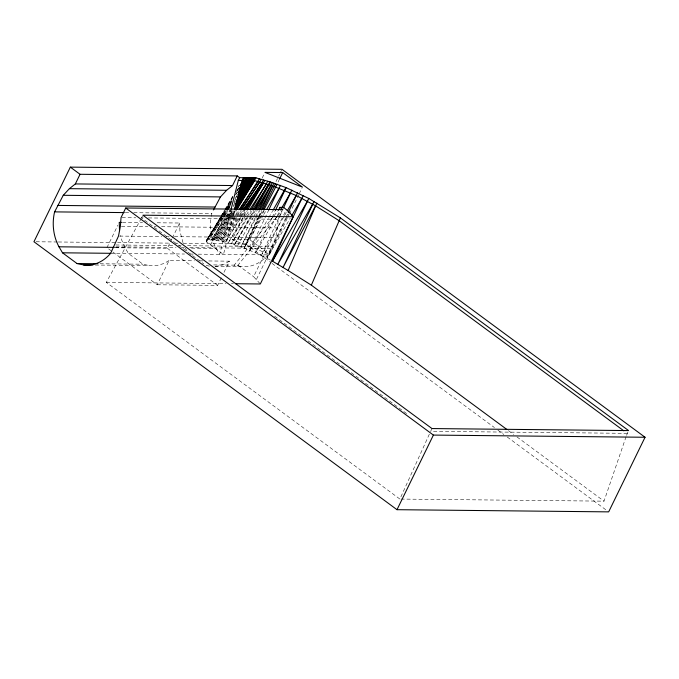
<?xml version="1.0" encoding="UTF-8"?>
<svg xmlns="http://www.w3.org/2000/svg" width="679" height="679" viewBox="0 0 679 679"><rect width="100%" height="100%" fill="white"/><g stroke="black" fill="none" stroke-linecap="round" stroke-linejoin="round"><path stroke-width="0.51" stroke-dasharray="3.4 2.55" d="M214.997 266.287L240.731 266.55A41.759 33.865 -89.4 0 0 267.849 254.88L275.666 237.684L277.558 227.915L278.178 219.266L279.459 216.635M229.01 217.433L219.716 254.413L216.194 248.421A41.759 33.865 -89.4 0 1 211.016 217.441M229.273 216.406L230.818 210.235M233.296 215.413L223.484 254.447L206.543 241.945L206.212 241.096L220.667 217.161M233.559 214.386L234.586 210.278M400.95 499.073L604.021 501.161L626.208 436.334M626.547 435.341L628.576 430.579M429.34 434.187L399.897 499.065L106.323 282.388L141.028 218.876M258.113 217.458L244.16 248.098C232.133 244.134 219.572 239.534 206.798 239.933L206.306 240.408L222.126 215.744M258.555 216.499L261.169 210.753M271.753 218.248L255.576 252.834L244.16 248.098L259.845 215.829M272.203 217.288L274.902 211.525M278.551 218.468L261.288 255.465L270.641 260.201M278.993 217.526L282.099 210.88M285.57 218.315L266.94 258.258L290.222 218.273M286.012 217.365L288.236 212.612M249.634 250.279L268.672 210.117M260.303 214.878L262.612 210.134M106.926 247.64L117.874 225.199M142.429 216.109L141.538 217.951L203.785 263.902M115.405 247.733L167.331 248.259L170.073 242.649M170.522 241.716L171.889 238.915M172.347 237.973L179.646 223.018L155.27 222.763M112.892 252.045L157.222 284.764L169.029 260.549L194.466 260.812M211.177 216.44A41.759 33.865 -89.4 0 1 211.78 213.495L213.155 210.736M210.634 244.966L224.045 217.467M224.503 216.516L227.278 210.829M227.745 209.879L231.904 201.349M236.988 190.918L239.305 186.173M287.217 218.4L269.665 254.387L232.167 239.628L246.485 210.269M262.196 178.068L264.038 174.282M157.222 284.764L217.628 285.384L222.169 276.073M223.985 272.347L229.434 261.169L208.241 260.957M255.177 217.56L240.85 246.927L259.845 210.286M255.643 216.609L258.419 210.923M183.169 243.277L245.603 243.914L258.504 217.475M258.962 216.525L261.729 210.863M276.005 181.582L279.689 174.028M280.155 173.086L281.539 170.251M232.167 239.628L249.906 239.806L264.224 210.448M278.084 182.04L279.01 180.147M279.892 215.761L282.456 210.498M260.125 283.737L253.607 276.676L283.168 216.066M283.627 215.124L286.402 209.438M256.484 279.298L288.363 213.953M287.675 217.45L289.059 214.615M289.526 213.664L298.76 194.729M299.227 193.778L301.994 188.091M431.98 428.559L430.639 431.326L627.226 433.346L625.52 432.09M263.622 210.465L244.16 248.098L263.214 215.379M237.582 245.832L253.233 217.424M253.734 216.508L257.265 210.091M255.397 210.575L234.357 244.813L249.864 217.45M250.381 216.533L253.997 210.15M206.543 241.945L220.862 217.178M221.396 216.262L224.579 210.753M225.105 209.836L233.593 195.162M238.363 186.903L239.424 185.07L238.329 186.818M249.855 250.364L268.264 218.519M268.791 217.611L272.466 211.237M234.357 244.813L251.298 215.735M251.824 214.827L254.472 210.286M263.741 214.471L265.862 210.838M276.743 216.482L255.576 252.834L261.288 255.465L284.043 216.397M277.278 215.574L280.452 210.125M284.577 215.489L286.691 211.848M246.664 217.577L231.199 243.88L252.096 210.651M247.198 216.669L250.933 210.32M220.132 217.577L206.212 241.096L221.719 215.769M220.667 216.669L224.418 210.337M224.953 209.429L233.517 194.958M243.124 217.645L228.102 243.04L245.823 215.727M243.659 216.737L247.419 210.388M232.159 217.433L217.917 240.782L235.027 215.54M232.71 216.533L236.547 210.252M222.271 214.87L226.149 208.538M226.701 207.63L232.795 197.682M236.674 191.351L238.337 188.635M230.037 215.26L213.893 240.145L227.686 217.577M228.237 216.677L232.099 210.363M221.218 216.27L224.537 210.906M225.088 210.006L232.821 197.487M236.691 191.232L238.346 188.55M226.54 217.484L212.62 240.001L231.183 210.728M227.092 216.584L230.987 210.278M233.211 206.679L234.331 204.88M230.911 217.28L216.542 240.544L232.456 215.498M231.463 216.389L235.333 210.125M225.284 217.39L211.347 239.848L230.071 210.651M225.835 216.491L229.74 210.201M234.196 203.013L235.307 201.213M240.578 217.416L225.08 242.276L242.293 215.812M241.13 216.525L245.009 210.312M229.689 217.161L215.218 240.349L231.242 215.379M230.249 216.262L233.593 210.914M213.893 240.145L229.527 215.251M230.079 214.369L232.311 210.813M233.024 214.606L235.868 210.134M225.479 210.668L206.798 239.933L222.899 215.472M226.048 209.777L231.709 200.908M235.672 194.703L237.37 192.038M222.687 214.87L226.65 208.699M227.21 207.816L231.734 200.772M235.689 194.61L237.387 191.962M223.102 217.594L208.928 239.645L224.724 215.829M223.663 216.711L227.635 210.532M228.203 209.65L231.038 205.236M235.002 199.066L236.699 196.418M233.474 205.338L235.172 202.681M231.819 214.488L234.111 210.923M221.948 217.603L207.689 239.67L223.493 215.837M222.517 216.72L226.506 210.541M227.075 209.658L231.072 203.479M230.614 214.369L232.914 210.813M246.392 214.844L249.252 210.439M234.9 217.076L219.292 241.028L236.615 215.914M235.486 216.194L238.949 210.872M223.612 241.945L239.721 217.221M240.298 216.338L244.33 210.159M242.861 214.929L245.73 210.524M223.476 214.598L227.499 208.478M228.076 207.604L230.945 203.242M224.078 214.954L228.178 208.784M228.764 207.901L231.106 204.371M235.783 197.309L236.954 195.544M225.309 214.946L228.229 210.541M234.085 201.714L235.834 199.074M236.513 217.467L220.717 241.317L239 215.498M237.09 216.584L241.189 210.405M235.613 214.674L238.567 210.32M222.143 241.605L238.626 217.39M239.212 216.525L243.328 210.465M237.209 215.048L240.196 210.719M239.611 214.632L242.658 210.329M273.23 216.711L234.247 265.133L240.731 266.55M273.892 215.888L278.517 210.142M213.639 264.92L238.015 265.175L277.024 216.745M277.686 215.93L282.311 210.184M169.029 260.549L164.038 263.486L156.832 265.531L95.052 265.048M229.434 261.169L224.443 264.106L217.238 266.151L215.133 266.176M125.284 212.603L129.511 212.654M133.729 212.697L211.806 213.495M122.076 217.662L135.783 217.798M141.062 217.857L143.167 217.874M148.446 217.934L278.178 219.266M122.424 222.423L142.556 222.636M121.448 226.311L147.818 226.582M154.15 226.642L156.255 226.667M161.534 226.718L277.558 227.915M119.563 236.08L161.755 236.521M165.973 236.564L169.139 236.589M174.41 236.648L275.666 237.684M36.063 241.766L57.231 241.979M58.292 241.987L116.499 242.59M117.552 242.598L170.471 243.141M175.759 243.201L177.873 243.218M115.761 244.983L173.773 245.577M179.044 245.637L181.157 245.654M187.489 245.722L271.872 246.587M115.914 246.833L176.039 247.453M181.31 247.512L184.476 247.538M189.755 247.597L270.972 248.429M115.464 247.385L124.885 247.479L128.399 253.479L142.93 264.207L149.448 265.608M191.47 248.166L216.194 248.421M110.66 253.259L184.51 254.022M189.78 254.073L194.007 254.116M198.226 254.167L267.849 254.88M199.762 260.863L202.945 260.897M100.042 263.766L142.93 264.207M106.323 282.388L226.099 283.627M231.403 283.678L233.517 283.703M206.127 265.421L209.853 266.227M249.906 239.806L269.665 254.387M508.452 430.63L513.57 434.407M516.982 436.928L604.021 501.161M245.603 243.914L271.176 262.781M272.024 263.418L494.456 427.583M497.868 430.096L503.835 434.501M507.247 437.021L607.807 511.236M238.015 265.175L253.607 276.676M274.571 316.142L408.461 414.962M167.331 248.259L217.628 285.384M108.632 248.904L112.043 251.417M185.291 248.098L187.803 252.384M183.007 242.734L179.943 231.259L179.646 223.018M124.885 247.479L121.456 239.424L120.607 235.52"/><path stroke-width="1.02" d="M231.081 209.208L238.304 180.444L239.653 177.686L255.975 177.847L270.632 182.082L286.131 187.633L308.767 198.446L340.383 217.874L628.576 430.579L431.98 428.559L142.879 215.192L293.116 216.737L260.32 283.975L235.638 283.72M234.849 209.251L242.08 180.487L243.422 177.72M506.746 429.366L311.347 285.155L288.125 270.505L316.847 203.055M311.347 285.155L340.383 217.874M261.602 209.794L273.858 183.092M275.351 210.566L286.131 187.633M283.423 208.037L291.851 190.095M288.236 212.612L297.563 192.734M288.125 270.505L272.491 261.177L303.216 195.518M308.767 198.446L277.898 264.207L314.173 201.468M312.824 204.235L283.126 267.322L315.506 205.813L296.214 195.493L272.508 185.859L254.625 180.614L238.304 180.444M268.672 210.117L280.435 185.359M263.07 209.183L275.487 183.644M70.336 167.127L33.95 241.741L397.003 509.691L608.664 511.873L645.05 437.259L281.997 169.309L70.336 167.127L80.046 174.291L237.251 175.912L239.653 177.686M92.964 265.031L83.551 264.929L77.024 263.537L62.502 252.809L58.988 246.808A41.759 33.865 -89.4 0 1 54.592 211.882L63.257 195.297L69.394 188.669L75.344 183.933L80.046 174.291M278.517 210.142L279.867 207.375L282.88 209.624L125.725 208.003L121.023 217.645L120.395 226.294L118.502 236.071L110.66 253.259A41.759 33.865 -89.4 0 1 83.551 264.929M213.605 209.811L220.471 196.91L226.608 190.29L232.549 185.554L237.251 175.912M240.544 185.019L244.661 177.737M239.067 189.382L246.078 177.745M238.482 192.004L247.241 177.762M237.837 194.652L248.251 177.771M237.54 197.623L249.473 177.788M236.555 201.273L250.704 177.796M235.961 204.04L251.654 177.805M252.647 177.813L235.104 206.365M234.705 209.132L253.87 177.83M235.885 209.234L254.922 177.839M237.09 209.353L255.975 177.847M240.111 209.098L259.378 178.832M241.775 209.514L261.245 179.375M245.56 209.421L263.511 180.02M247.954 209.48L264.861 180.41M251.468 209.412L267.747 181.242M254.515 209.234L269.818 181.845M270.632 182.082L254.998 209.378M259.344 209.03L272.245 182.583M279.468 179.197L282.702 172.568L302.461 187.149L264.963 172.381L282.702 172.568M277.125 184.187L264.106 209.531M285.91 187.548L272.992 210.329M397.003 509.691L433.397 435.086L645.05 437.259M260.329 209.344L272.508 185.859M257.774 209.174L270.896 185.35L255.949 209.675M266.915 209.022L279.094 188.125M282.04 207.401L290.51 192.861M287.217 210.94L296.214 195.493M291.809 215.549L301.866 198.285M272.491 261.177L307.417 201.205M240.553 184.968L243.32 180.495M252.656 209.752L268.468 184.603M235.681 203.632L250.305 180.572M236.436 209.234L254.625 180.614M239.076 189.322L244.729 180.512M236.878 200.025L249.354 180.563M235.257 209.14L253.573 180.606M234.645 208.147L252.52 180.589M249.821 209.556L266.397 184.009M244.898 209.276L262.162 182.787L243.269 209.472M246.307 209.641L263.511 183.177M238.422 191.885L245.891 180.521M238.711 192.895L246.91 180.538M238.176 195.544L248.124 180.546M239.152 209.446L258.028 181.599M243.922 209.599L262.162 182.787M240.79 209.853L259.904 182.133M75.344 183.933L232.549 185.554M69.394 188.669L226.608 190.29M63.257 195.297L220.471 196.91M279.867 207.375L283.661 207.418L289.279 212.06L293.116 216.737M57.74 205.431L214.954 207.053M54.592 211.882L124.232 212.595M121.363 222.415L119.241 222.389L119.538 230.639M58.988 246.808L114.42 247.377M62.502 252.809L110.618 253.301M77.024 263.537L97.946 263.749M315.506 205.813L339.033 220.641L623.823 430.826M125.725 208.003L433.397 435.086"/></g></svg>
